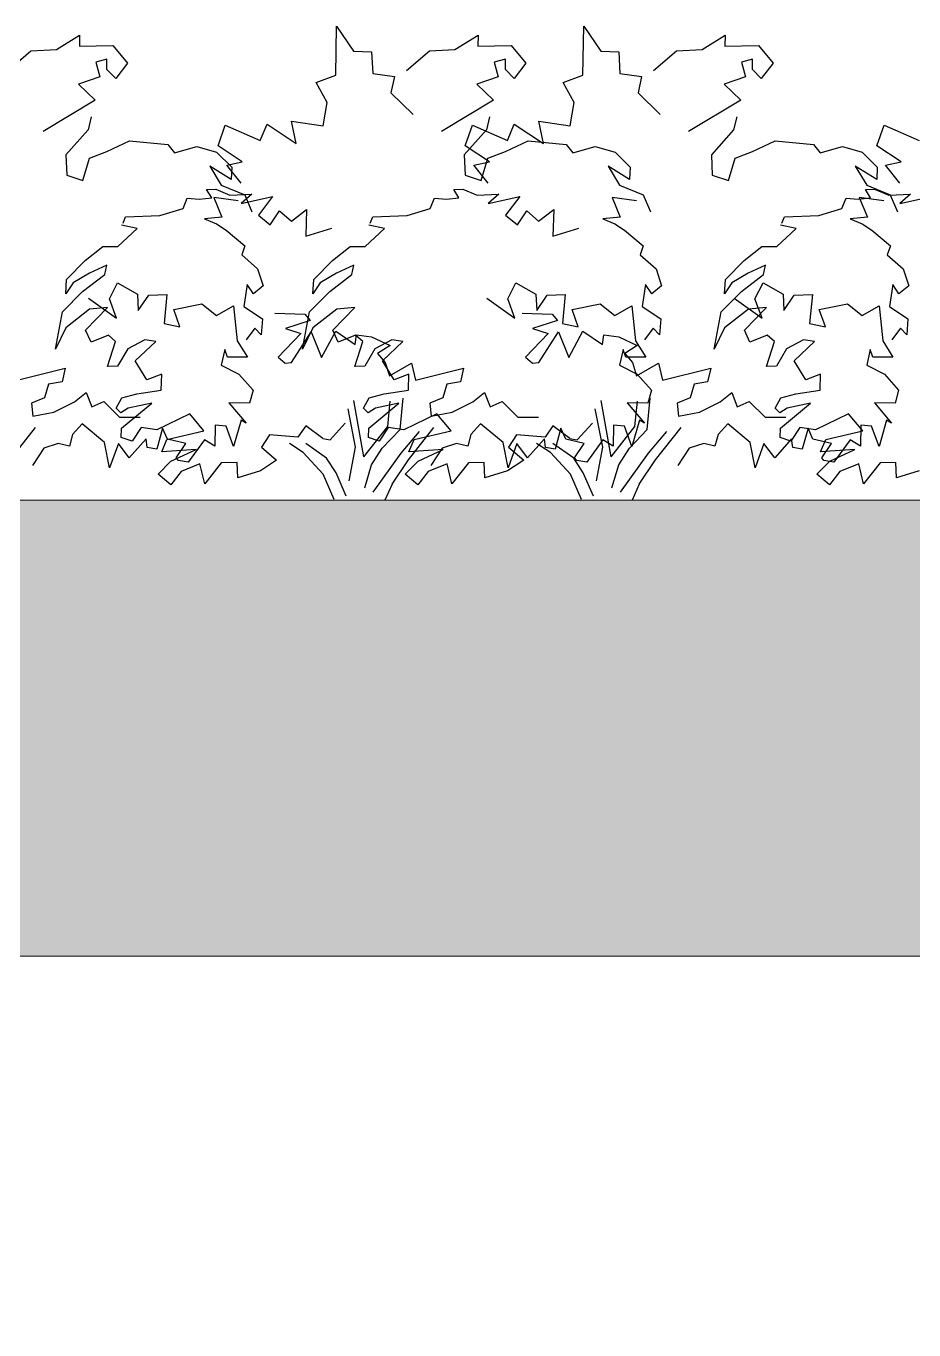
# Model space of a CAD drawing. Header units: millimetres. Extents: x 366 to 1555, y 702 to 1543.
# Drawn here: x 1015.1 to 1031.27, y 1392.2 to 1415.93 of the extents above; entities that cross this region are included whole.
import ezdxf

# ---------------------------------------------------------------- set-up
doc = ezdxf.new("R2010")
doc.units = ezdxf.units.MM
doc.linetypes.add('RECINZ5', pattern=[6, 2, 4])
doc.layers.add('1_CARTIGLIO', color=7, linetype='Continuous', lineweight=9)
doc.layers.add('6_ERBA', color=92, linetype='Continuous')
doc.layers.add('PIANTE', color=96, linetype='Continuous')
doc.layers.get('0').off()
doc.layers.get('0').freeze()
doc.styles.get("Standard").update_dxf_attribs({"font": 'arial.ttf'})
doc.dimstyles.get("Standard").update_dxf_attribs({"dimtxt": 0.18, "dimasz": 0.18, "dimexe": 0.18, "dimexo": 0.0625, "dimgap": 0.09, "dimtad": 0, "dimtih": 1, "dimtoh": 1, "dimdec": 4, "dimzin": 0, "dimdsep": 46, "dimtxsty": 'Standard', "dimcen": 0.09, "dimadec": 0, "dimazin": 0, "dimtfac": 1, "dimtdec": 4, "dimtofl": 0, "dimtmove": 0, "dimatfit": 3, "dimfxl": 1, "dimtolj": 1, "dimtzin": 0, "dimarcsym": 0})

# ---------------------------------------------------------------- blocks, each defined once
blk = doc.blocks.new('_Oblique')
at = {"color": 0, "linetype": 'ByBlock', "lineweight": -2}
blk.add_line((-0.5, -0.5), (0.5, 0.5), dxfattribs=at)
blk = doc.blocks.new('*D37')
at = {"layer": '1_CARTIGLIO', "color": 0, "linetype": 'RECINZ5', "lineweight": 0, "transparency": 16777216}
for p, q in [((1003.631, 1398.939), (1003.631, 1368.822)), ((1063.631, 1398.939), (1063.631, 1368.822)), ((1003.631, 1369.002), (1029.651, 1369.002)), ((1063.631, 1369.002), (1037.611, 1369.002))]:
    blk.add_line(p, q, dxfattribs=at)
at = {"layer": 'Defpoints', "color": 0, "linetype": 'RECINZ5', "transparency": 16777216}
for p in [(1003.631, 1399.002), (1063.631, 1399.002), (1063.631, 1369.002)]:
    blk.add_point(p, dxfattribs=at)
at = {"layer": '1_CARTIGLIO', "color": 0, "linetype": 'RECINZ5', "lineweight": 0, "transparency": 16777216, "xscale": 0.18, "yscale": 0.18, "zscale": 0.18, "rotation": 180}
blk.add_blockref('_Oblique', (1003.631, 1369.002), dxfattribs=at)
at = {"layer": '1_CARTIGLIO', "color": 0, "linetype": 'RECINZ5', "lineweight": 0, "transparency": 16777216, "xscale": 0.18, "yscale": 0.18, "zscale": 0.18}
blk.add_blockref('_Oblique', (1063.631, 1369.002), dxfattribs=at)
at = {"layer": '1_CARTIGLIO', "color": 0, "linetype": 'RECINZ5', "transparency": 16777216, "insert": (1033.631, 1369.002), "char_height": 0.18, "attachment_point": 5}
blk.add_mtext('\\A1;{\\H16.667x;3.00}', dxfattribs=at)

msp = doc.modelspace()

# ---------------------------------------------------------------- hatches: boundary and pattern name
at = {"layer": '6_ERBA', "ltscale": 100, "transparency": 33554687}
h = msp.add_hatch(color=24, dxfattribs=at)
h.dxf.hatch_style = 1
h.paths.add_polyline_path([(1063.63088, 1407.30169), (1003.63088, 1407.30169), (1003.63088, 1399.00169), (1063.63088, 1399.00169)])

# ---------------------------------------------------------------- linework, layer by layer
at = {"layer": '1_CARTIGLIO', "ltscale": 100}
for points in [[(1063.63088, 1407.30169), (1003.63088, 1407.30169)], [(1003.63088, 1399.00169), (1063.63088, 1399.00169)]]:
    msp.add_lwpolyline(points, dxfattribs=at)
at = {"layer": 'PIANTE', "linetype": 'Continuous'}
for p, q in [((1020.74032, 1415.03253), (1020.75474, 1415.9284)), ((1020.75474, 1415.9284), (1021.06731, 1415.47131)), ((1025.24084, 1415.03253), (1025.25525, 1415.9284)), ((1025.25525, 1415.9284), (1025.56783, 1415.47131)), ((1015.65716, 1415.50371), (1016.07876, 1415.76242)), ((1016.07876, 1415.76242), (1016.07382, 1415.56229)), ((1022.90984, 1415.50371), (1023.33143, 1415.76242)), ((1023.33143, 1415.76242), (1023.32649, 1415.56229)), ((1027.41035, 1415.50371), (1027.83195, 1415.76242)), ((1027.83195, 1415.76242), (1027.827, 1415.56229)), ((1014.77492, 1415.11691), (1015.19298, 1415.47553)), ((1015.19298, 1415.47553), (1015.65716, 1415.50371)), ((1016.07382, 1415.56229), (1016.68307, 1415.57678)), ((1016.68307, 1415.57678), (1016.95022, 1415.25476)), ((1021.06731, 1415.47131), (1021.39431, 1415.45865)), ((1021.39431, 1415.45865), (1021.41563, 1415.06438)), ((1022.0276, 1415.11691), (1022.44565, 1415.47553)), ((1022.44565, 1415.47553), (1022.90984, 1415.50371)), ((1023.32649, 1415.56229), (1023.93575, 1415.57678)), ((1023.93575, 1415.57678), (1024.20289, 1415.25476)), ((1025.56783, 1415.47131), (1025.89482, 1415.45865)), ((1025.89482, 1415.45865), (1025.91615, 1415.06438)), ((1026.52811, 1415.11691), (1026.94617, 1415.47553)), ((1026.94617, 1415.47553), (1027.41035, 1415.50371)), ((1027.827, 1415.56229), (1028.43626, 1415.57678)), ((1028.43626, 1415.57678), (1028.70341, 1415.25476)), ((1016.57667, 1415.32798), (1016.37553, 1415.26941)), ((1016.37553, 1415.26941), (1016.44736, 1415.00581)), ((1016.57667, 1415.1376), (1016.57667, 1415.32798)), ((1016.95022, 1415.25476), (1016.73471, 1414.97651)), ((1023.82934, 1415.32798), (1023.6282, 1415.26941)), ((1023.6282, 1415.26941), (1023.70003, 1415.00581)), ((1023.82934, 1415.1376), (1023.82934, 1415.32798)), ((1024.20289, 1415.25476), (1023.98738, 1414.97651)), ((1028.32986, 1415.32798), (1028.12872, 1415.26941)), ((1028.12872, 1415.26941), (1028.20055, 1415.00581)), ((1028.32986, 1415.1376), (1028.32986, 1415.32798)), ((1028.70341, 1415.25476), (1028.4879, 1414.97651)), ((1016.44736, 1415.00581), (1016.05945, 1414.874)), ((1016.73471, 1414.97651), (1016.57667, 1415.1376)), ((1020.38435, 1414.90174), (1020.74032, 1415.03253)), ((1021.41563, 1415.06438), (1021.81029, 1415.00933)), ((1021.81029, 1415.00933), (1021.74608, 1414.71291)), ((1023.70003, 1415.00581), (1023.31212, 1414.874)), ((1023.98738, 1414.97651), (1023.82934, 1415.1376)), ((1024.88487, 1414.90174), (1025.24084, 1415.03253)), ((1025.91615, 1415.06438), (1026.31081, 1415.00933)), ((1026.31081, 1415.00933), (1026.2466, 1414.71291)), ((1028.20055, 1415.00581), (1027.81263, 1414.874)), ((1028.4879, 1414.97651), (1028.32986, 1415.1376)), ((1016.05945, 1414.874), (1016.36116, 1414.58112)), ((1020.58303, 1414.53891), (1020.38435, 1414.90174)), ((1021.74608, 1414.71291), (1022.14837, 1414.31752)), ((1023.31212, 1414.874), (1023.61383, 1414.58112)), ((1025.08355, 1414.53891), (1024.88487, 1414.90174)), ((1026.2466, 1414.71291), (1026.64888, 1414.31752)), ((1027.81263, 1414.874), (1028.11435, 1414.58112)), ((1016.36116, 1414.58112), (1015.41292, 1414.00998)), ((1020.51049, 1414.11249), (1020.58303, 1414.53891)), ((1023.61383, 1414.58112), (1022.66559, 1414.00998)), ((1025.01101, 1414.11249), (1025.08355, 1414.53891)), ((1028.11435, 1414.58112), (1027.16611, 1414.00998)), ((1016.28932, 1414.27358), (1016.23185, 1414.03928)), ((1020.02201, 1413.79032), (1019.9358, 1414.20036)), ((1019.9358, 1414.20036), (1020.51049, 1414.11249)), ((1023.542, 1414.27358), (1023.48453, 1414.03928)), ((1024.52252, 1413.79032), (1024.43632, 1414.20036)), ((1024.43632, 1414.20036), (1025.01101, 1414.11249)), ((1028.04251, 1414.27358), (1027.98504, 1414.03928)), ((1016.23185, 1414.03928), (1015.82957, 1413.58529)), ((1018.59964, 1413.74638), (1018.72895, 1414.12714)), ((1018.72895, 1414.12714), (1019.36612, 1413.847)), ((1019.36612, 1413.847), (1019.49029, 1414.14232)), ((1019.49029, 1414.14232), (1020.02201, 1413.79032)), ((1023.48453, 1414.03928), (1023.08224, 1413.58529)), ((1023.10016, 1413.74638), (1023.22946, 1414.12714)), ((1023.22946, 1414.12714), (1023.86664, 1413.847)), ((1023.86664, 1413.847), (1023.99081, 1414.14232)), ((1023.99081, 1414.14232), (1024.52252, 1413.79032)), ((1027.98504, 1414.03928), (1027.58276, 1413.58529)), ((1030.59501, 1413.74638), (1030.72431, 1414.12714)), ((1030.72431, 1414.12714), (1031.36149, 1413.847)), ((1016.57667, 1413.64387), (1016.98937, 1413.83855)), ((1016.98937, 1413.83855), (1017.68475, 1413.77527)), ((1017.68475, 1413.77527), (1017.80479, 1413.62339)), ((1017.80479, 1413.62339), (1018.21456, 1413.7373)), ((1018.21456, 1413.7373), (1018.57337, 1413.633)), ((1019.03913, 1413.45463), (1018.59964, 1413.74638)), ((1023.53965, 1413.45463), (1023.10016, 1413.74638)), ((1023.82934, 1413.64387), (1024.24205, 1413.83855)), ((1024.24205, 1413.83855), (1024.93742, 1413.77527)), ((1024.93742, 1413.77527), (1025.05746, 1413.62339)), ((1025.05746, 1413.62339), (1025.46723, 1413.7373)), ((1025.46723, 1413.7373), (1025.82604, 1413.633)), ((1028.32986, 1413.64387), (1028.74256, 1413.83855)), ((1028.74256, 1413.83855), (1029.43794, 1413.77527)), ((1029.43794, 1413.77527), (1029.55797, 1413.62339)), ((1029.55797, 1413.62339), (1029.96775, 1413.7373)), ((1029.96775, 1413.7373), (1030.32656, 1413.633)), ((1031.03449, 1413.45463), (1030.59501, 1413.74638)), ((1015.82957, 1413.58529), (1015.84283, 1413.21415)), ((1016.13671, 1413.11711), (1016.26059, 1413.52672)), ((1016.26059, 1413.52672), (1016.57667, 1413.64387)), ((1018.57337, 1413.633), (1018.84785, 1413.35759)), ((1023.08224, 1413.58529), (1023.0955, 1413.21415)), ((1023.38938, 1413.11711), (1023.51326, 1413.52672)), ((1023.51326, 1413.52672), (1023.82934, 1413.64387)), ((1025.82604, 1413.633), (1026.10053, 1413.35759)), ((1027.58276, 1413.58529), (1027.59602, 1413.21415)), ((1027.8899, 1413.11711), (1028.01378, 1413.52672)), ((1028.01378, 1413.52672), (1028.32986, 1413.64387)), ((1030.32656, 1413.633), (1030.60104, 1413.35759)), ((1018.83957, 1413.13821), (1018.44636, 1413.37869)), ((1018.44636, 1413.37869), (1018.65726, 1413.03447)), ((1018.75768, 1413.39492), (1019.03913, 1413.45463)), ((1019.01843, 1413.0707), (1018.75768, 1413.39492)), ((1018.84785, 1413.35759), (1018.83957, 1413.13821)), ((1023.2582, 1413.39492), (1023.53965, 1413.45463)), ((1023.51895, 1413.0707), (1023.2582, 1413.39492)), ((1026.09225, 1413.13821), (1025.69903, 1413.37869)), ((1025.69903, 1413.37869), (1025.90993, 1413.03447)), ((1026.10053, 1413.35759), (1026.09225, 1413.13821)), ((1030.59276, 1413.13821), (1030.19954, 1413.37869)), ((1030.19954, 1413.37869), (1030.41045, 1413.03447)), ((1030.60104, 1413.35759), (1030.59276, 1413.13821)), ((1030.75305, 1413.39492), (1031.03449, 1413.45463)), ((1031.0138, 1413.0707), (1030.75305, 1413.39492)), ((1015.84283, 1413.21415), (1016.13671, 1413.11711)), ((1018.65726, 1413.03447), (1019.08378, 1412.85975)), ((1023.0955, 1413.21415), (1023.38938, 1413.11711)), ((1025.90993, 1413.03447), (1026.33646, 1412.85975)), ((1027.59602, 1413.21415), (1027.8899, 1413.11711)), ((1030.41045, 1413.03447), (1030.83697, 1412.85975)), ((1017.96295, 1412.60661), (1018.03935, 1412.79449)), ((1018.03935, 1412.79449), (1018.25487, 1412.77985)), ((1018.25487, 1412.77985), (1018.48448, 1412.80491)), ((1018.38928, 1412.95257), (1018.55692, 1412.96101)), ((1018.48448, 1412.80491), (1018.38928, 1412.95257)), ((1018.96484, 1412.74946), (1018.52086, 1412.80912)), ((1018.52086, 1412.80912), (1018.66987, 1412.45051)), ((1018.55692, 1412.96101), (1018.81519, 1412.85307)), ((1018.81519, 1412.85307), (1019.21297, 1412.86819)), ((1019.21297, 1412.86819), (1019.01843, 1412.69943)), ((1019.01843, 1412.69943), (1019.59102, 1412.82379)), ((1019.08378, 1412.85975), (1019.2165, 1412.54995)), ((1019.59102, 1412.82379), (1019.33241, 1412.48696)), ((1022.46347, 1412.60661), (1022.53987, 1412.79449)), ((1022.53987, 1412.79449), (1022.75538, 1412.77985)), ((1022.75538, 1412.77985), (1022.985, 1412.80491)), ((1022.8898, 1412.95257), (1023.05743, 1412.96101)), ((1022.985, 1412.80491), (1022.8898, 1412.95257)), ((1023.05743, 1412.96101), (1023.31571, 1412.85307)), ((1023.31571, 1412.85307), (1023.71349, 1412.86819)), ((1023.71349, 1412.86819), (1023.51895, 1412.69943)), ((1023.51895, 1412.69943), (1024.09154, 1412.82379)), ((1024.09154, 1412.82379), (1023.83293, 1412.48696)), ((1026.21751, 1412.74946), (1025.77353, 1412.80912)), ((1025.77353, 1412.80912), (1025.92254, 1412.45051)), ((1026.33646, 1412.85975), (1026.46918, 1412.54995)), ((1029.95831, 1412.60661), (1030.03472, 1412.79449)), ((1030.03472, 1412.79449), (1030.25023, 1412.77985)), ((1030.25023, 1412.77985), (1030.47984, 1412.80491)), ((1030.71803, 1412.74946), (1030.27405, 1412.80912)), ((1030.27405, 1412.80912), (1030.42306, 1412.45051)), ((1030.38465, 1412.95257), (1030.55228, 1412.96101)), ((1030.47984, 1412.80491), (1030.38465, 1412.95257)), ((1030.55228, 1412.96101), (1030.81055, 1412.85307)), ((1030.81055, 1412.85307), (1031.20834, 1412.86819)), ((1030.83697, 1412.85975), (1030.96969, 1412.54995)), ((1031.20834, 1412.86819), (1031.0138, 1412.69943)), ((1031.0138, 1412.69943), (1031.58639, 1412.82379)), ((1017.54076, 1412.48004), (1017.96295, 1412.60661)), ((1019.54792, 1412.31123), (1019.71795, 1412.56442)), ((1019.71795, 1412.56442), (1019.93319, 1412.37456)), ((1019.93319, 1412.37456), (1020.20882, 1412.58947)), ((1020.20882, 1412.58947), (1020.19445, 1412.1062)), ((1022.04127, 1412.48004), (1022.46347, 1412.60661)), ((1024.04844, 1412.31123), (1024.21847, 1412.56442)), ((1024.21847, 1412.56442), (1024.4337, 1412.37456)), ((1024.4337, 1412.37456), (1024.70933, 1412.58947)), ((1024.70933, 1412.58947), (1024.69497, 1412.1062)), ((1029.53612, 1412.48004), (1029.95831, 1412.60661)), ((1017.12684, 1412.24378), (1016.84124, 1412.30495)), ((1016.87021, 1412.34081), (1016.91574, 1412.45895)), ((1016.91574, 1412.45895), (1017.54076, 1412.48004)), ((1018.66987, 1412.45051), (1018.35115, 1412.42098)), ((1018.35115, 1412.42098), (1018.57053, 1412.32816)), ((1018.57053, 1412.32816), (1018.74644, 1412.21424)), ((1019.33241, 1412.48696), (1019.54792, 1412.31123)), ((1021.62735, 1412.24378), (1021.34175, 1412.30495)), ((1021.37073, 1412.34081), (1021.41626, 1412.45895)), ((1021.41626, 1412.45895), (1022.04127, 1412.48004)), ((1023.83293, 1412.48696), (1024.04844, 1412.31123)), ((1025.92254, 1412.45051), (1025.60383, 1412.42098)), ((1025.60383, 1412.42098), (1025.8232, 1412.32816)), ((1025.8232, 1412.32816), (1025.99912, 1412.21424)), ((1029.1222, 1412.24378), (1028.8366, 1412.30495)), ((1028.86558, 1412.34081), (1028.91111, 1412.45895)), ((1028.91111, 1412.45895), (1029.53612, 1412.48004)), ((1030.42306, 1412.45051), (1030.10434, 1412.42098)), ((1030.10434, 1412.42098), (1030.32372, 1412.32816)), ((1030.32372, 1412.32816), (1030.49963, 1412.21424)), ((1016.77503, 1411.91583), (1017.12684, 1412.24378)), ((1018.74644, 1412.21424), (1019.08792, 1411.92946)), ((1020.19445, 1412.1062), (1020.66857, 1412.25265)), ((1021.27555, 1411.91583), (1021.62735, 1412.24378)), ((1024.69497, 1412.1062), (1025.16909, 1412.25265)), ((1025.99912, 1412.21424), (1026.3406, 1411.92946)), ((1028.7704, 1411.91583), (1029.1222, 1412.24378)), ((1030.49963, 1412.21424), (1030.84111, 1411.92946)), ((1016.17897, 1411.65945), (1016.50183, 1411.91891)), ((1016.50183, 1411.91891), (1016.77503, 1411.91583)), ((1019.08792, 1411.92946), (1019.02998, 1411.76703)), ((1020.67949, 1411.65945), (1021.00235, 1411.91891)), ((1021.00235, 1411.91891), (1021.27555, 1411.91583)), ((1026.3406, 1411.92946), (1026.28265, 1411.76703)), ((1028.17434, 1411.65945), (1028.49719, 1411.91891)), ((1028.49719, 1411.91891), (1028.7704, 1411.91583)), ((1030.84111, 1411.92946), (1030.78316, 1411.76703)), ((1015.83956, 1411.3156), (1016.17897, 1411.65945)), ((1019.02998, 1411.76703), (1019.31971, 1411.50967)), ((1020.34008, 1411.3156), (1020.67949, 1411.65945)), ((1026.28265, 1411.76703), (1026.57239, 1411.50967)), ((1027.83493, 1411.3156), (1028.17434, 1411.65945)), ((1030.78316, 1411.76703), (1031.0729, 1411.50967)), ((1016.25762, 1411.43373), (1015.95929, 1411.2575)), ((1016.13344, 1411.09621), (1016.53494, 1411.40842)), ((1016.57219, 1411.57717), (1016.25762, 1411.43373)), ((1016.53494, 1411.40842), (1016.57219, 1411.57717)), ((1019.31971, 1411.50967), (1019.41905, 1411.20168)), ((1020.75813, 1411.43373), (1020.45981, 1411.2575)), ((1020.63396, 1411.09621), (1021.03546, 1411.40842)), ((1021.07271, 1411.57717), (1020.75813, 1411.43373)), ((1021.03546, 1411.40842), (1021.07271, 1411.57717)), ((1026.57239, 1411.50967), (1026.67173, 1411.20168)), ((1028.25298, 1411.43373), (1027.95466, 1411.2575)), ((1028.12881, 1411.09621), (1028.53031, 1411.40842)), ((1028.56756, 1411.57717), (1028.25298, 1411.43373)), ((1028.53031, 1411.40842), (1028.56756, 1411.57717)), ((1031.0729, 1411.50967), (1031.17224, 1411.20168)), ((1015.82679, 1411.05181), (1015.83956, 1411.3156)), ((1015.95929, 1411.2575), (1015.82679, 1411.05181)), ((1016.62099, 1410.96542), (1016.77, 1411.25231)), ((1016.77, 1411.25231), (1017.13424, 1411.0498)), ((1019.12932, 1411.227), (1019.06723, 1410.82619)), ((1019.24107, 1411.05402), (1019.12932, 1411.227)), ((1019.41905, 1411.20168), (1019.24107, 1411.05402)), ((1020.3273, 1411.05181), (1020.34008, 1411.3156)), ((1020.45981, 1411.2575), (1020.3273, 1411.05181)), ((1023.87366, 1410.96542), (1024.02267, 1411.25231)), ((1024.02267, 1411.25231), (1024.38691, 1411.0498)), ((1026.38199, 1411.227), (1026.3199, 1410.82619)), ((1026.49374, 1411.05402), (1026.38199, 1411.227)), ((1026.67173, 1411.20168), (1026.49374, 1411.05402)), ((1027.82215, 1411.05181), (1027.83493, 1411.3156)), ((1027.95466, 1411.2575), (1027.82215, 1411.05181)), ((1028.37418, 1410.96542), (1028.52319, 1411.25231)), ((1028.52319, 1411.25231), (1028.88743, 1411.0498)), ((1030.8825, 1411.227), (1030.82041, 1410.82619)), ((1030.99426, 1411.05402), (1030.8825, 1411.227)), ((1031.17224, 1411.20168), (1030.99426, 1411.05402)), ((1015.76506, 1410.72916), (1016.13344, 1411.09621)), ((1016.24019, 1410.97808), (1016.7493, 1410.61103)), ((1016.7493, 1410.61103), (1016.62099, 1410.96542)), ((1017.13424, 1411.0498), (1017.1473, 1410.75435)), ((1017.1473, 1410.75435), (1017.33706, 1411.03293)), ((1017.33706, 1411.03293), (1017.6682, 1411.04558)), ((1017.6682, 1411.04558), (1017.61645, 1410.51188)), ((1020.26557, 1410.72916), (1020.63396, 1411.09621)), ((1023.49286, 1410.97808), (1024.00197, 1410.61103)), ((1024.00197, 1410.61103), (1023.87366, 1410.96542)), ((1024.38691, 1411.0498), (1024.39997, 1410.75435)), ((1024.39997, 1410.75435), (1024.58973, 1411.03293)), ((1024.58973, 1411.03293), (1024.92087, 1411.04558)), ((1024.92087, 1411.04558), (1024.86913, 1410.51188)), ((1027.76042, 1410.72916), (1028.12881, 1411.09621)), ((1027.99337, 1410.97808), (1028.50249, 1410.61103)), ((1028.50249, 1410.61103), (1028.37418, 1410.96542)), ((1028.88743, 1411.0498), (1028.90049, 1410.75435)), ((1028.90049, 1410.75435), (1029.09025, 1411.03293)), ((1029.09025, 1411.03293), (1029.42138, 1411.04558)), ((1029.42138, 1411.04558), (1029.36964, 1410.51188)), ((1015.63674, 1410.0499), (1015.76506, 1410.72916)), ((1016.25781, 1410.77356), (1015.82679, 1410.43674)), ((1016.18597, 1410.39281), (1016.58875, 1410.8051)), ((1016.58875, 1410.8051), (1016.25781, 1410.77356)), ((1017.79237, 1410.76713), (1018.30562, 1410.8726)), ((1017.90413, 1410.45492), (1017.79237, 1410.76713)), ((1018.30562, 1410.8726), (1018.57053, 1410.65743)), ((1018.57053, 1410.65743), (1018.88097, 1410.83885)), ((1018.88097, 1410.83885), (1018.94719, 1410.19757)), ((1019.06723, 1410.82619), (1019.40664, 1410.59837)), ((1019.63409, 1410.70034), (1020.18005, 1410.6857)), ((1020.13726, 1410.0499), (1020.26557, 1410.72916)), ((1020.18005, 1410.6857), (1020.27674, 1410.56884)), ((1020.75832, 1410.77356), (1020.3273, 1410.43674)), ((1020.68649, 1410.39281), (1021.08927, 1410.8051)), ((1021.08927, 1410.8051), (1020.75832, 1410.77356)), ((1024.1346, 1410.70034), (1024.68056, 1410.6857)), ((1024.68056, 1410.6857), (1024.77725, 1410.56884)), ((1025.04504, 1410.76713), (1025.5583, 1410.8726)), ((1025.1568, 1410.45492), (1025.04504, 1410.76713)), ((1025.5583, 1410.8726), (1025.8232, 1410.65743)), ((1025.8232, 1410.65743), (1026.13364, 1410.83885)), ((1026.13364, 1410.83885), (1026.19986, 1410.19757)), ((1026.3199, 1410.82619), (1026.65931, 1410.59837)), ((1027.63211, 1410.0499), (1027.76042, 1410.72916)), ((1028.25317, 1410.77356), (1027.82215, 1410.43674)), ((1028.18134, 1410.39281), (1028.58411, 1410.8051)), ((1028.58411, 1410.8051), (1028.25317, 1410.77356)), ((1029.54556, 1410.76713), (1030.05881, 1410.8726)), ((1029.65731, 1410.45492), (1029.54556, 1410.76713)), ((1030.05881, 1410.8726), (1030.32372, 1410.65743)), ((1030.32372, 1410.65743), (1030.63415, 1410.83885)), ((1030.63415, 1410.83885), (1030.70038, 1410.19757)), ((1030.82041, 1410.82619), (1031.15983, 1410.59837)), ((1015.82679, 1410.43674), (1015.63674, 1410.0499)), ((1017.61645, 1410.51188), (1017.90413, 1410.45492)), ((1019.27005, 1410.43172), (1019.11276, 1410.21866)), ((1019.38594, 1410.30726), (1019.27005, 1410.43172)), ((1019.40664, 1410.59837), (1019.38594, 1410.30726)), ((1020.27674, 1410.56884), (1019.82557, 1410.42117)), ((1019.82557, 1410.42117), (1020.10821, 1410.33423)), ((1020.3273, 1410.43674), (1020.13726, 1410.0499)), ((1024.77725, 1410.56884), (1024.32608, 1410.42117)), ((1024.32608, 1410.42117), (1024.60872, 1410.33423)), ((1024.86913, 1410.51188), (1025.1568, 1410.45492)), ((1026.52272, 1410.43172), (1026.36543, 1410.21866)), ((1026.63861, 1410.30726), (1026.52272, 1410.43172)), ((1026.65931, 1410.59837), (1026.63861, 1410.30726)), ((1027.82215, 1410.43674), (1027.63211, 1410.0499)), ((1029.36964, 1410.51188), (1029.65731, 1410.45492)), ((1031.02324, 1410.43172), (1030.86595, 1410.21866)), ((1031.13913, 1410.30726), (1031.02324, 1410.43172)), ((1031.15983, 1410.59837), (1031.13913, 1410.30726)), ((1016.28654, 1410.17314), (1016.18597, 1410.39281)), ((1016.60262, 1410.30494), (1016.28654, 1410.17314)), ((1016.58875, 1409.72926), (1016.73193, 1410.18778)), ((1016.73193, 1410.18778), (1016.60262, 1410.30494)), ((1017.26352, 1410.21708), (1016.95313, 1410.05339)), ((1017.08959, 1409.83473), (1017.46466, 1410.18778)), ((1017.46466, 1410.18778), (1017.26352, 1410.21708)), ((1018.94719, 1410.19757), (1019.13262, 1409.89931)), ((1020.10821, 1410.33423), (1019.69312, 1409.90224)), ((1019.9358, 1409.80703), (1020.29498, 1410.36352)), ((1020.29498, 1410.36352), (1020.48176, 1409.8949)), ((1020.48176, 1409.8949), (1020.74037, 1410.37816)), ((1020.78706, 1410.17314), (1020.68649, 1410.39281)), ((1020.74037, 1410.37816), (1021.09629, 1410.13006)), ((1021.10314, 1410.30494), (1020.78706, 1410.17314)), ((1021.08927, 1409.72926), (1021.23245, 1410.18778)), ((1021.09629, 1410.13006), (1021.12112, 1410.31147)), ((1021.23245, 1410.18778), (1021.10314, 1410.30494)), ((1021.12112, 1410.31147), (1021.39431, 1410.27351)), ((1021.39431, 1410.27351), (1021.73172, 1410.11456)), ((1021.76404, 1410.21708), (1021.45364, 1410.05339)), ((1021.5901, 1409.83473), (1021.96518, 1410.18778)), ((1021.96518, 1410.18778), (1021.76404, 1410.21708)), ((1024.60872, 1410.33423), (1024.19363, 1409.90224)), ((1024.43632, 1409.80703), (1024.7955, 1410.36352)), ((1024.7955, 1410.36352), (1024.98227, 1409.8949)), ((1024.98227, 1409.8949), (1025.24089, 1410.37816)), ((1025.24089, 1410.37816), (1025.5968, 1410.13006)), ((1025.5968, 1410.13006), (1025.62164, 1410.31147)), ((1025.62164, 1410.31147), (1025.89482, 1410.27351)), ((1025.89482, 1410.27351), (1026.23223, 1410.11456)), ((1026.19986, 1410.19757), (1026.38529, 1409.89931)), ((1028.28191, 1410.17314), (1028.18134, 1410.39281)), ((1028.59799, 1410.30494), (1028.28191, 1410.17314)), ((1028.58411, 1409.72926), (1028.72729, 1410.18778)), ((1028.72729, 1410.18778), (1028.59799, 1410.30494)), ((1029.25888, 1410.21708), (1028.94849, 1410.05339)), ((1029.08495, 1409.83473), (1029.46003, 1410.18778)), ((1029.46003, 1410.18778), (1029.25888, 1410.21708)), ((1030.70038, 1410.19757), (1030.88581, 1409.89931)), ((1016.95313, 1410.05339), (1016.77087, 1409.73769)), ((1018.71954, 1410.04146), (1018.65726, 1409.7568)), ((1018.76921, 1409.90224), (1018.71954, 1410.04146)), ((1021.45364, 1410.05339), (1021.27139, 1409.73769)), ((1021.73172, 1410.11456), (1021.50184, 1409.96812)), ((1021.50184, 1409.96812), (1021.64266, 1409.80519)), ((1025.97221, 1410.04146), (1025.90993, 1409.7568)), ((1026.02188, 1409.90224), (1025.97221, 1410.04146)), ((1026.23223, 1410.11456), (1026.00235, 1409.96812)), ((1026.00235, 1409.96812), (1026.14317, 1409.80519)), ((1028.94849, 1410.05339), (1028.76624, 1409.73769)), ((1030.47273, 1410.04146), (1030.41045, 1409.7568)), ((1030.5224, 1409.90224), (1030.47273, 1410.04146)), ((1014.9388, 1409.48485), (1015.8152, 1409.70452)), ((1015.8152, 1409.70452), (1015.75773, 1409.45557)), ((1016.77087, 1409.73769), (1016.58875, 1409.72926)), ((1017.30482, 1409.48877), (1017.08959, 1409.83473)), ((1018.65726, 1409.7568), (1018.97617, 1409.59425)), ((1019.13262, 1409.89931), (1018.76921, 1409.90224)), ((1019.69312, 1409.90224), (1019.82086, 1409.79239)), ((1019.82086, 1409.79239), (1019.9358, 1409.80703)), ((1021.27139, 1409.73769), (1021.08927, 1409.72926)), ((1021.80534, 1409.48877), (1021.5901, 1409.83473)), ((1021.64266, 1409.80519), (1021.71716, 1409.5605)), ((1021.71716, 1409.5605), (1022.11963, 1409.79239)), ((1022.11963, 1409.79239), (1022.19147, 1409.48485)), ((1022.19147, 1409.48485), (1023.06788, 1409.70452)), ((1023.06788, 1409.70452), (1023.0104, 1409.45557)), ((1024.19363, 1409.90224), (1024.32138, 1409.79239)), ((1024.32138, 1409.79239), (1024.43632, 1409.80703)), ((1025.90993, 1409.7568), (1026.22884, 1409.59425)), ((1026.38529, 1409.89931), (1026.02188, 1409.90224)), ((1026.14317, 1409.80519), (1026.21768, 1409.5605)), ((1026.21768, 1409.5605), (1026.62015, 1409.79239)), ((1026.62015, 1409.79239), (1026.69199, 1409.48485)), ((1026.69199, 1409.48485), (1027.56839, 1409.70452)), ((1027.56839, 1409.70452), (1027.51092, 1409.45557)), ((1028.76624, 1409.73769), (1028.58411, 1409.72926)), ((1029.30019, 1409.48877), (1029.08495, 1409.83473)), ((1030.41045, 1409.7568), (1030.72936, 1409.59425)), ((1030.88581, 1409.89931), (1030.5224, 1409.90224)), ((1015.75773, 1409.45557), (1015.51349, 1409.41163)), ((1017.57387, 1409.59003), (1017.30482, 1409.48877)), ((1017.56352, 1409.29892), (1017.57387, 1409.59003)), ((1018.97617, 1409.59425), (1019.23693, 1409.30314)), ((1022.07438, 1409.59003), (1021.80534, 1409.48877)), ((1022.06404, 1409.29892), (1022.07438, 1409.59003)), ((1023.0104, 1409.45557), (1022.76616, 1409.41163)), ((1026.22884, 1409.59425), (1026.48961, 1409.30314)), ((1027.51092, 1409.45557), (1027.26668, 1409.41163)), ((1029.56923, 1409.59003), (1029.30019, 1409.48877)), ((1029.55888, 1409.29892), (1029.56923, 1409.59003)), ((1030.72936, 1409.59425), (1030.99012, 1409.30314)), ((1015.51349, 1409.41163), (1015.44133, 1409.16391)), ((1015.98761, 1409.08946), (1016.19879, 1409.26094)), ((1016.19879, 1409.26094), (1016.29813, 1408.99515)), ((1016.84687, 1409.16267), (1017.11985, 1409.2359)), ((1017.11985, 1409.2359), (1017.56352, 1409.29892)), ((1019.23693, 1409.30314), (1019.17278, 1409.06688)), ((1021.34738, 1409.16267), (1021.62036, 1409.2359)), ((1021.62036, 1409.2359), (1022.06404, 1409.29892)), ((1022.76616, 1409.41163), (1022.694, 1409.16391)), ((1023.24028, 1409.08946), (1023.45147, 1409.26094)), ((1023.45147, 1409.26094), (1023.55081, 1408.99515)), ((1026.48961, 1409.30314), (1026.42545, 1409.06688)), ((1027.26668, 1409.41163), (1027.19452, 1409.16391)), ((1027.7408, 1409.08946), (1027.95198, 1409.26094)), ((1027.95198, 1409.26094), (1028.05132, 1408.99515)), ((1028.84223, 1409.16267), (1029.11521, 1409.2359)), ((1029.11521, 1409.2359), (1029.55888, 1409.29892)), ((1030.99012, 1409.30314), (1030.92596, 1409.06688)), ((1015.44133, 1409.16391), (1015.20126, 1409.06688)), ((1015.20126, 1409.06688), (1015.22614, 1408.82586)), ((1015.61104, 1408.89811), (1015.98761, 1409.08946)), ((1016.29813, 1408.99515), (1016.51751, 1409.09219)), ((1016.51751, 1409.09219), (1016.80655, 1408.81121)), ((1016.7463, 1408.9723), (1016.84687, 1409.16267)), ((1016.84124, 1408.61122), (1017.39175, 1409.06265)), ((1017.39175, 1409.06265), (1016.96181, 1408.9723)), ((1019.17278, 1409.06688), (1018.79707, 1409.07276)), ((1018.79707, 1409.07276), (1019.10862, 1408.69982)), ((1021.25239, 1408.09042), (1021.07041, 1409.11551)), ((1021.24681, 1408.9723), (1021.34738, 1409.16267)), ((1021.34175, 1408.61122), (1021.89226, 1409.06265)), ((1021.89226, 1409.06265), (1021.46232, 1408.9723)), ((1021.68819, 1408.64286), (1021.73253, 1409.09876)), ((1021.91134, 1408.58824), (1021.96726, 1409.15827)), ((1022.694, 1409.16391), (1022.45393, 1409.06688)), ((1022.45393, 1409.06688), (1022.47882, 1408.82586)), ((1022.86371, 1408.89811), (1023.24028, 1409.08946)), ((1023.55081, 1408.99515), (1023.77018, 1409.09219)), ((1023.77018, 1409.09219), (1024.05922, 1408.81121)), ((1025.7529, 1408.09042), (1025.57093, 1409.11551)), ((1026.42545, 1409.06688), (1026.04974, 1409.07276)), ((1026.04974, 1409.07276), (1026.36129, 1408.69982)), ((1026.1887, 1408.64286), (1026.23305, 1409.09876)), ((1026.41186, 1408.58824), (1026.46778, 1409.15827)), ((1027.19452, 1409.16391), (1026.95444, 1409.06688)), ((1026.95444, 1409.06688), (1026.97933, 1408.82586)), ((1027.36422, 1408.89811), (1027.7408, 1409.08946)), ((1028.05132, 1408.99515), (1028.2707, 1409.09219)), ((1028.2707, 1409.09219), (1028.55973, 1408.81121)), ((1028.74166, 1408.9723), (1028.84223, 1409.16267)), ((1028.8366, 1408.61122), (1029.38711, 1409.06265)), ((1029.38711, 1409.06265), (1028.95717, 1408.9723)), ((1030.92596, 1409.06688), (1030.55026, 1409.07276)), ((1030.55026, 1409.07276), (1030.86181, 1408.69982)), ((1015.22614, 1408.82586), (1015.61104, 1408.89811)), ((1016.83089, 1408.88757), (1016.7463, 1408.9723)), ((1016.80655, 1408.81121), (1017.1801, 1408.81121)), ((1016.96181, 1408.9723), (1016.83089, 1408.88757)), ((1018.08246, 1408.86979), (1017.48281, 1408.58169)), ((1018.34107, 1408.56225), (1018.08246, 1408.86979)), ((1019.01756, 1408.75466), (1018.88095, 1408.27472)), ((1019.10862, 1408.69982), (1019.01756, 1408.75466)), ((1020.96063, 1408.95875), (1021.09629, 1408.26104)), ((1021.33141, 1408.88757), (1021.24681, 1408.9723)), ((1021.46232, 1408.9723), (1021.33141, 1408.88757)), ((1022.58297, 1408.86979), (1021.98332, 1408.58169)), ((1022.47882, 1408.82586), (1022.86371, 1408.89811)), ((1022.84159, 1408.56225), (1022.58297, 1408.86979)), ((1024.05922, 1408.81121), (1024.43277, 1408.81121)), ((1025.46114, 1408.95875), (1025.5968, 1408.26104)), ((1026.27023, 1408.75466), (1026.13363, 1408.27472)), ((1026.36129, 1408.69982), (1026.27023, 1408.75466)), ((1026.97933, 1408.82586), (1027.36422, 1408.89811)), ((1028.55973, 1408.81121), (1028.93329, 1408.81121)), ((1028.82625, 1408.88757), (1028.74166, 1408.9723)), ((1028.95717, 1408.9723), (1028.82625, 1408.88757)), ((1030.07782, 1408.86979), (1029.47817, 1408.58169)), ((1030.33643, 1408.56225), (1030.07782, 1408.86979)), ((1030.77074, 1408.75466), (1030.63414, 1408.27472)), ((1030.86181, 1408.69982), (1030.77074, 1408.75466)), ((1014.81218, 1408.03322), (1015.27576, 1408.61966)), ((1016.12429, 1408.69139), (1015.95044, 1408.49309)), ((1016.53407, 1408.34964), (1016.12429, 1408.69139)), ((1016.8371, 1408.43824), (1016.84124, 1408.61122)), ((1017.1972, 1408.61966), (1017.03364, 1408.37187)), ((1017.48281, 1408.58169), (1017.1972, 1408.61966)), ((1017.58955, 1408.61122), (1017.48193, 1408.2273)), ((1017.67647, 1408.40871), (1017.58955, 1408.61122)), ((1017.66581, 1408.40117), (1018.34107, 1408.56225)), ((1018.54776, 1408.66607), (1018.54155, 1408.28214)), ((1018.74438, 1408.64709), (1018.54776, 1408.66607)), ((1018.88095, 1408.27472), (1018.74438, 1408.64709)), ((1020.19445, 1408.65012), (1020.05078, 1408.4451)), ((1020.50439, 1408.42136), (1020.19445, 1408.65012)), ((1020.63891, 1408.40028), (1020.91416, 1408.69982)), ((1021.25239, 1408.09042), (1021.68819, 1408.64286)), ((1021.33762, 1408.43824), (1021.34175, 1408.61122)), ((1021.69772, 1408.61966), (1021.53416, 1408.37187)), ((1021.58766, 1408.24863), (1021.91134, 1408.58824)), ((1021.98332, 1408.58169), (1021.69772, 1408.61966)), ((1021.93358, 1408.1524), (1022.26651, 1408.54665)), ((1022.06485, 1408.03322), (1022.52843, 1408.61966)), ((1022.16632, 1408.40117), (1022.84159, 1408.56225)), ((1023.37696, 1408.69139), (1023.20312, 1408.49309)), ((1023.78674, 1408.34964), (1023.37696, 1408.69139)), ((1024.69497, 1408.65012), (1024.55129, 1408.4451)), ((1025.00491, 1408.42136), (1024.69497, 1408.65012)), ((1024.84222, 1408.61122), (1024.7346, 1408.2273)), ((1024.92914, 1408.40871), (1024.84222, 1408.61122)), ((1025.13943, 1408.40028), (1025.41468, 1408.69982)), ((1025.7529, 1408.09042), (1026.1887, 1408.64286)), ((1025.80044, 1408.66607), (1025.79423, 1408.28214)), ((1025.99705, 1408.64709), (1025.80044, 1408.66607)), ((1026.13363, 1408.27472), (1025.99705, 1408.64709)), ((1026.08817, 1408.24863), (1026.41186, 1408.58824)), ((1026.4341, 1408.1524), (1026.76702, 1408.54665)), ((1026.56537, 1408.03322), (1027.02895, 1408.61966)), ((1027.87748, 1408.69139), (1027.70363, 1408.49309)), ((1028.28726, 1408.34964), (1027.87748, 1408.69139)), ((1028.83246, 1408.43824), (1028.8366, 1408.61122)), ((1029.19257, 1408.61966), (1029.02901, 1408.37187)), ((1029.47817, 1408.58169), (1029.19257, 1408.61966)), ((1029.34274, 1408.61122), (1029.23512, 1408.2273)), ((1029.42966, 1408.40871), (1029.34274, 1408.61122)), ((1029.66117, 1408.40117), (1030.33643, 1408.56225)), ((1030.30095, 1408.66607), (1030.29474, 1408.28214)), ((1030.49756, 1408.64709), (1030.30095, 1408.66607)), ((1030.63414, 1408.27472), (1030.49756, 1408.64709)), ((1015.68968, 1408.33277), (1015.42477, 1408.24417)), ((1015.8925, 1408.28214), (1015.68968, 1408.33277)), ((1015.95044, 1408.49309), (1015.8925, 1408.28214)), ((1016.62513, 1407.88556), (1016.53407, 1408.34964)), ((1016.78379, 1408.33172), (1016.62513, 1407.88556)), ((1016.98109, 1408.07119), (1016.78379, 1408.33172)), ((1017.03364, 1408.37187), (1016.8371, 1408.43824)), ((1017.28711, 1408.41723), (1016.98109, 1408.07119)), ((1017.31016, 1408.25683), (1017.28711, 1408.41723)), ((1017.57387, 1408.18088), (1017.66581, 1408.40117)), ((1018.01175, 1408.33277), (1017.67647, 1408.40871)), ((1017.8379, 1408.07119), (1018.01175, 1408.33277)), ((1018.35115, 1408.39605), (1018.05727, 1407.99314)), ((1018.54155, 1408.28214), (1018.35115, 1408.39605)), ((1019.53356, 1408.48903), (1019.38682, 1408.26104)), ((1020.05078, 1408.4451), (1019.53356, 1408.48903)), ((1020.14842, 1408.16823), (1019.89807, 1408.33172)), ((1020.57476, 1408.06487), (1020.19395, 1408.33277)), ((1020.50439, 1408.42136), (1020.63891, 1408.40028)), ((1021.53416, 1408.37187), (1021.33762, 1408.43824)), ((1022.07438, 1408.18088), (1022.16632, 1408.40117)), ((1022.94235, 1408.33277), (1022.67744, 1408.24417)), ((1023.14517, 1408.28214), (1022.94235, 1408.33277)), ((1023.20312, 1408.49309), (1023.14517, 1408.28214)), ((1023.8778, 1407.88556), (1023.78674, 1408.34964)), ((1024.03647, 1408.33172), (1023.8778, 1407.88556)), ((1024.03407, 1408.48903), (1023.88733, 1408.26104)), ((1024.55129, 1408.4451), (1024.03407, 1408.48903)), ((1024.23377, 1408.07119), (1024.03647, 1408.33172)), ((1024.53979, 1408.41723), (1024.23377, 1408.07119)), ((1024.64894, 1408.16823), (1024.39858, 1408.33172)), ((1024.56283, 1408.25683), (1024.53979, 1408.41723)), ((1025.07527, 1408.06487), (1024.69447, 1408.33277)), ((1025.26442, 1408.33277), (1024.92914, 1408.40871)), ((1025.00491, 1408.42136), (1025.13943, 1408.40028)), ((1025.09057, 1408.07119), (1025.26442, 1408.33277)), ((1025.60383, 1408.39605), (1025.30995, 1407.99314)), ((1025.79423, 1408.28214), (1025.60383, 1408.39605)), ((1027.44287, 1408.33277), (1027.17796, 1408.24417)), ((1027.64569, 1408.28214), (1027.44287, 1408.33277)), ((1027.70363, 1408.49309), (1027.64569, 1408.28214)), ((1028.37831, 1407.88556), (1028.28726, 1408.34964)), ((1028.53698, 1408.33172), (1028.37831, 1407.88556)), ((1028.73428, 1408.07119), (1028.53698, 1408.33172)), ((1029.0403, 1408.41723), (1028.73428, 1408.07119)), ((1029.02901, 1408.37187), (1028.83246, 1408.43824)), ((1029.06335, 1408.25683), (1029.0403, 1408.41723)), ((1029.76493, 1408.33277), (1029.42966, 1408.40871)), ((1029.56923, 1408.18088), (1029.66117, 1408.40117)), ((1029.59109, 1408.07119), (1029.76493, 1408.33277)), ((1030.10434, 1408.39605), (1029.81046, 1407.99314)), ((1030.29474, 1408.28214), (1030.10434, 1408.39605)), ((1015.42477, 1408.24417), (1015.21791, 1407.9327)), ((1017.48193, 1408.2273), (1017.31016, 1408.25683)), ((1018.19888, 1408.22307), (1017.57387, 1408.18088)), ((1017.73944, 1408.0079), (1018.19888, 1408.22307)), ((1017.87722, 1408.02056), (1017.8379, 1408.07119)), ((1019.66414, 1408.029), (1019.37026, 1407.83493)), ((1019.38682, 1408.26104), (1019.66414, 1408.029)), ((1020.51267, 1407.77164), (1020.14842, 1408.16823)), ((1020.7486, 1407.79906), (1020.57476, 1408.06487)), ((1021.09629, 1408.26104), (1020.98039, 1407.65351)), ((1021.39292, 1407.94532), (1021.58766, 1408.24863)), ((1021.42495, 1407.44708), (1021.93358, 1408.1524)), ((1021.76683, 1407.59023), (1022.06485, 1408.03322)), ((1022.6994, 1408.22307), (1022.07438, 1408.18088)), ((1022.23995, 1408.0079), (1022.6994, 1408.22307)), ((1022.67744, 1408.24417), (1022.47058, 1407.9327)), ((1024.16466, 1408.029), (1023.87078, 1407.83493)), ((1023.88733, 1408.26104), (1024.16466, 1408.029)), ((1024.7346, 1408.2273), (1024.56283, 1408.25683)), ((1025.01318, 1407.77164), (1024.64894, 1408.16823)), ((1025.24911, 1407.79906), (1025.07527, 1408.06487)), ((1025.12989, 1408.02056), (1025.09057, 1408.07119)), ((1025.5968, 1408.26104), (1025.48091, 1407.65351)), ((1025.89343, 1407.94532), (1026.08817, 1408.24863)), ((1025.92547, 1407.44708), (1026.4341, 1408.1524)), ((1026.26735, 1407.59023), (1026.56537, 1408.03322)), ((1027.17796, 1408.24417), (1026.9711, 1407.9327)), ((1029.23512, 1408.2273), (1029.06335, 1408.25683)), ((1030.19424, 1408.22307), (1029.56923, 1408.18088)), ((1029.63041, 1408.02056), (1029.59109, 1408.07119)), ((1029.7348, 1408.0079), (1030.19424, 1408.22307)), ((1017.50776, 1407.77145), (1017.73944, 1408.0079)), ((1017.9257, 1407.82227), (1017.73764, 1407.58108)), ((1018.05727, 1407.99314), (1017.87722, 1408.02056)), ((1018.26923, 1407.96184), (1017.9257, 1407.82227)), ((1018.35544, 1407.59572), (1018.26923, 1407.96184)), ((1018.65715, 1407.97648), (1018.35544, 1407.59572)), ((1018.94393, 1407.98259), (1018.65715, 1407.97648)), ((1018.95634, 1407.70413), (1018.94393, 1407.98259)), ((1019.37026, 1407.83493), (1018.95634, 1407.70413)), ((1020.93072, 1407.37083), (1020.7486, 1407.79906)), ((1021.2693, 1407.52256), (1021.39292, 1407.94532)), ((1022.00828, 1407.77145), (1022.23995, 1408.0079)), ((1022.42621, 1407.82227), (1022.23816, 1407.58108)), ((1022.76975, 1407.96184), (1022.42621, 1407.82227)), ((1022.85595, 1407.59572), (1022.76975, 1407.96184)), ((1023.15766, 1407.97648), (1022.85595, 1407.59572)), ((1023.44445, 1407.98259), (1023.15766, 1407.97648)), ((1023.45686, 1407.70413), (1023.44445, 1407.98259)), ((1023.87078, 1407.83493), (1023.45686, 1407.70413)), ((1025.30995, 1407.99314), (1025.12989, 1408.02056)), ((1025.43124, 1407.37083), (1025.24911, 1407.79906)), ((1025.76982, 1407.52256), (1025.89343, 1407.94532)), ((1029.50313, 1407.77145), (1029.7348, 1408.0079)), ((1029.81046, 1407.99314), (1029.63041, 1408.02056)), ((1029.92106, 1407.82227), (1029.733, 1407.58108)), ((1030.2646, 1407.96184), (1029.92106, 1407.82227)), ((1030.3508, 1407.59572), (1030.2646, 1407.96184)), ((1030.65251, 1407.97648), (1030.3508, 1407.59572)), ((1030.93929, 1407.98259), (1030.65251, 1407.97648)), ((1030.95171, 1407.70413), (1030.93929, 1407.98259)), ((1031.36563, 1407.83493), (1030.95171, 1407.70413)), ((1017.73764, 1407.58108), (1017.50776, 1407.77145)), ((1020.71549, 1407.31177), (1020.51267, 1407.77164)), ((1021.76683, 1407.59023), (1021.63551, 1407.30169)), ((1022.23816, 1407.58108), (1022.00828, 1407.77145)), ((1025.216, 1407.31177), (1025.01318, 1407.77164)), ((1026.26735, 1407.59023), (1026.13603, 1407.30169)), ((1029.733, 1407.58108), (1029.50313, 1407.77145))]:
    msp.add_line(p, q, dxfattribs=at)

# ---------------------------------------------------------------- dimensions: what is measured, and where the dimension line sits
at = {"layer": '1_CARTIGLIO', "linetype": 'RECINZ5'}
dim = msp.add_linear_dim(base=(1063.63088, 1369.00169), p1=(1003.63088, 1399.00169), p2=(1063.63088, 1399.00169), text='{\\H16.667x;3.00}', dimstyle='Standard', override={"dimdsep": 0, "dimblk": 'Oblique', "dimlwd": 0, "dimlwe": 0}, dxfattribs=at)
dim.commit()
dim.dimension.update_dxf_attribs({"geometry": '*D37', "text_midpoint": (1033.63088, 1369.00169)})

doc.saveas('drawing.dxf')
